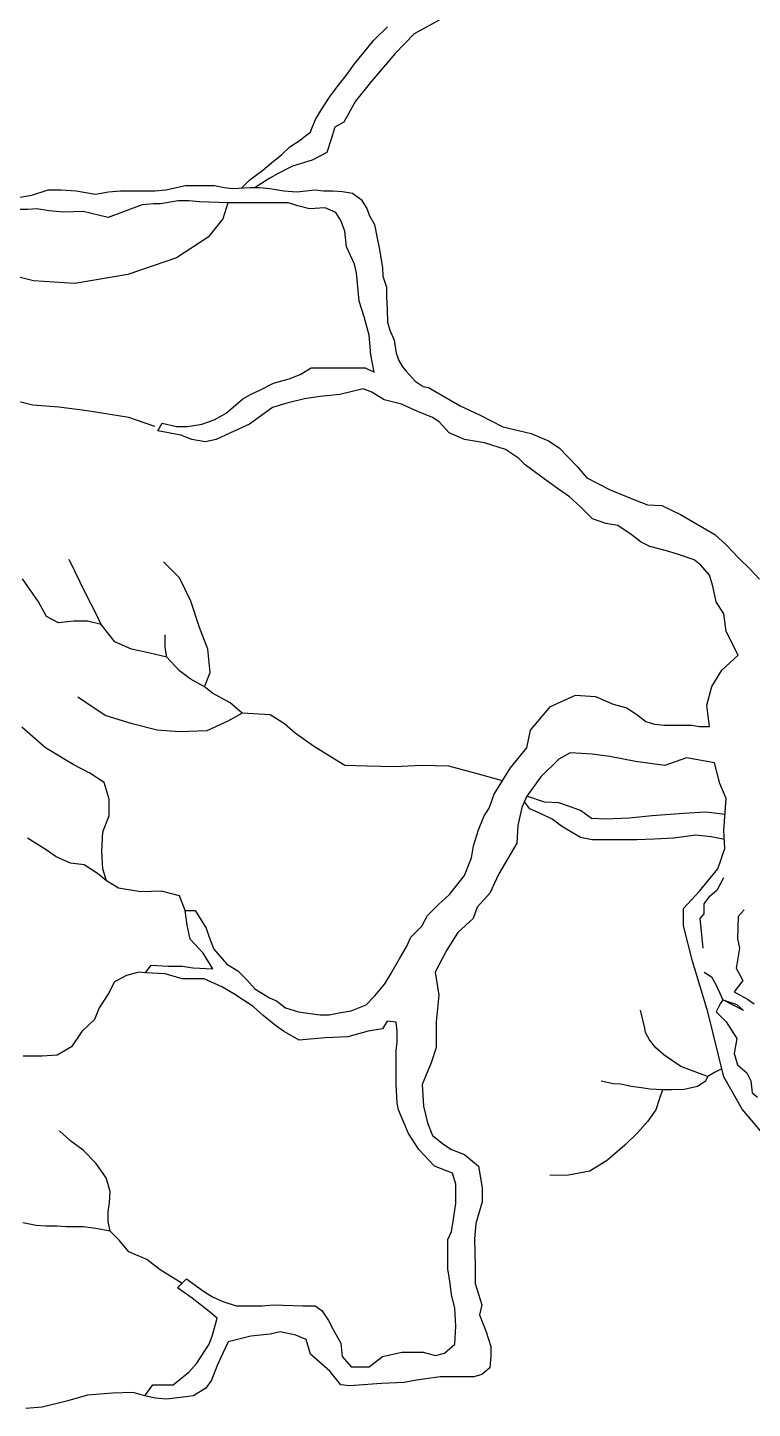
# Model space of a CAD drawing. Header units: millimetres. Extents: x -8050 to 7892, y -21 to 20150.
# Drawn here: x -5398 to -3380, y 4805 to 8652 of the extents above; entities that cross this region are included whole.
import ezdxf

# ---------------------------------------------------------------- set-up
doc = ezdxf.new("R2010")
doc.units = ezdxf.units.MM
doc.layers.add('ceco.net 158', color=7, linetype='Continuous')

msp = doc.modelspace()

# ---------------------------------------------------------------- linework, layer by layer
at = {"layer": 'ceco.net 158'}
for p, q in [((-4251.8, 8672.8), (-4321.8, 8633.9)), ((-4461.9, 8582.7), (-4434.4, 8617)), ((-4434.4, 8617), (-4396, 8654.1)), ((-4321.8, 8633.9), (-4374.7, 8579.4)), ((-4488, 8551.2), (-4461.9, 8582.7)), ((-4374.7, 8579.4), (-4440, 8503.2)), ((-4511.3, 8518.2), (-4488, 8551.2)), ((-4533.3, 8490.8), (-4511.3, 8518.2)), ((-4440, 8503.2), (-4485.1, 8447.2)), ((-4558, 8457.8), (-4533.3, 8490.8)), ((-4579.9, 8423.5), (-4558, 8457.8)), ((-4485.1, 8447.2), (-4517.8, 8388.1)), ((-4607.4, 8368.6), (-4596.4, 8396.1)), ((-4596.4, 8396.1), (-4579.9, 8423.5)), ((-4517.8, 8388.1), (-4542.9, 8374.1)), ((-4639, 8338.4), (-4623.9, 8350.8)), ((-4623.9, 8350.8), (-4610.1, 8360.4)), ((-4610.1, 8360.4), (-4607.4, 8368.6)), ((-4542.9, 8374.1), (-4552.5, 8341.2)), ((-4691.1, 8297.3), (-4667.8, 8319.2)), ((-4667.8, 8319.2), (-4639, 8338.4)), ((-4552.5, 8341.2), (-4564.8, 8304.1)), ((-4743.3, 8254.7), (-4713.1, 8279.4)), ((-4713.1, 8279.4), (-4691.1, 8297.3)), ((-4606, 8282.2), (-4660.9, 8265.7)), ((-4564.8, 8304.1), (-4606, 8282.2)), ((-4779, 8227.3), (-4743.3, 8254.7)), ((-4724.1, 8232.7), (-4764.7, 8206.1)), ((-4700.7, 8245.1), (-4724.1, 8232.7)), ((-4660.9, 8265.7), (-4700.7, 8245.1)), ((-5386.5, 8185), (-5341.3, 8200.1)), ((-5341.3, 8200.1), (-5305.2, 8200.1)), ((-5305.2, 8200.1), (-5263, 8197.1)), ((-5263, 8197.1), (-5208.8, 8188)), ((-5208.8, 8188), (-5172.7, 8194.1)), ((-5172.7, 8194.1), (-5139.6, 8197.1)), ((-5139.6, 8197.1), (-5103.4, 8197.1)), ((-5103.4, 8197.1), (-5043.2, 8197.1)), ((-5043.2, 8197.1), (-5013.1, 8200.1)), ((-5013.1, 8200.1), (-4958.9, 8212.1)), ((-4958.9, 8212.1), (-4922.8, 8212.1)), ((-4922.8, 8212.1), (-4877.6, 8212.1)), ((-4877.6, 8212.1), (-4850.5, 8206.1)), ((-4850.5, 8206.1), (-4826.4, 8203.1)), ((-4826.4, 8203.1), (-4778.3, 8206.1)), ((-4802.3, 8204.6), (-4779, 8227.3)), ((-4778.3, 8206.1), (-4751.2, 8206.1)), ((-4751.2, 8206.1), (-4724.1, 8203.1)), ((-4724.1, 8203.1), (-4684.9, 8197.1)), ((-4684.9, 8197.1), (-4648.8, 8194.1)), ((-4648.8, 8194.1), (-4598.4, 8199.4)), ((-4598.4, 8199.4), (-4574.7, 8196.5)), ((-4574.7, 8196.5), (-4548.1, 8196.5)), ((-4548.1, 8196.5), (-4521.4, 8195)), ((-4521.4, 8195), (-4493.3, 8190.5)), ((-5419.6, 8179), (-5386.5, 8185)), ((-5079.3, 8157.9), (-5174.2, 8122.7)), ((-5046.7, 8160.6), (-5079.3, 8157.9)), ((-5027.7, 8160.6), (-5046.7, 8160.6)), ((-4978.9, 8168.8), (-5027.7, 8160.6)), ((-4949.1, 8168.8), (-4978.9, 8168.8)), ((-4919.3, 8166.1), (-4949.1, 8168.8)), ((-4840.6, 8163.3), (-4919.3, 8166.1)), ((-4840.6, 8163.3), (-4854.4, 8118.5)), ((-4800, 8163.3), (-4840.6, 8163.3)), ((-4745.7, 8163.3), (-4800, 8163.3)), ((-4699.6, 8163.3), (-4745.7, 8163.3)), ((-4672.5, 8163.3), (-4699.6, 8163.3)), ((-4645.4, 8155.2), (-4672.5, 8163.3)), ((-4612.8, 8147.1), (-4645.4, 8155.2)), ((-4493.3, 8190.5), (-4469.6, 8172.8)), ((-4469.6, 8172.8), (-4453.3, 8147.6)), ((-5397.7, 8145.3), (-5424.6, 8145.3)), ((-5372.3, 8146.8), (-5397.7, 8145.3)), ((-5337.9, 8140.8), (-5372.3, 8146.8)), ((-5297.5, 8137.8), (-5337.9, 8140.8)), ((-5243.6, 8139.3), (-5297.5, 8137.8)), ((-5174.2, 8122.7), (-5243.6, 8139.3)), ((-4854.4, 8118.5), (-4895.8, 8067.9)), ((-4569.5, 8149.8), (-4612.8, 8147.1)), ((-4539.6, 8136.2), (-4569.5, 8149.8)), ((-4526.1, 8114.5), (-4539.6, 8136.2)), ((-4453.3, 8147.6), (-4445.9, 8126.9)), ((-4445.9, 8126.9), (-4432.6, 8103.2)), ((-4515.2, 8084.7), (-4526.1, 8114.5)), ((-4509.8, 8041.3), (-4515.2, 8084.7)), ((-4432.6, 8103.2), (-4425.2, 8064.7)), ((-4895.8, 8067.9), (-4983.3, 8010.3)), ((-4488.1, 7992.5), (-4509.8, 8041.3)), ((-4425.2, 8064.7), (-4419.3, 8038.1)), ((-4983.3, 8010.3), (-5119.1, 7964.3)), ((-4419.3, 8038.1), (-4410.4, 7983.3)), ((-5119.1, 7964.3), (-5266.4, 7939)), ((-4482.7, 7968.1), (-4488.1, 7992.5)), ((-4477.3, 7919.3), (-4482.7, 7968.1)), ((-4410.4, 7983.3), (-4408.9, 7959.6)), ((-5381.4, 7945.9), (-5443.6, 7962)), ((-5266.4, 7939), (-5381.4, 7945.9)), ((-4408.9, 7959.6), (-4398.6, 7928.6)), ((-4398.6, 7928.6), (-4398.6, 7901.9)), ((-4474.5, 7889.5), (-4477.3, 7919.3)), ((-4461, 7846.1), (-4474.5, 7889.5)), ((-4398.6, 7901.9), (-4397.1, 7866.4)), ((-4397.1, 7866.4), (-4395.6, 7830.9)), ((-4447.4, 7794.6), (-4461, 7846.1)), ((-4395.6, 7830.9), (-4389.7, 7808.7)), ((-4389.7, 7808.7), (-4377.8, 7780.5)), ((-4442, 7740.4), (-4447.4, 7794.6)), ((-4377.8, 7780.5), (-4371.9, 7745)), ((-4433.4, 7691.4), (-4442, 7740.4)), ((-4371.9, 7745), (-4364.5, 7724.3)), ((-4639.3, 7685.3), (-4608.6, 7703.7)), ((-4608.6, 7703.7), (-4571.7, 7703.7)), ((-4571.7, 7703.7), (-4544, 7703.7)), ((-4544, 7703.7), (-4510.2, 7703.7)), ((-4510.2, 7703.7), (-4488.7, 7703.7)), ((-4488.7, 7703.7), (-4458, 7703.7)), ((-4458, 7703.7), (-4433.4, 7691.4)), ((-4364.5, 7724.3), (-4354.1, 7706.5)), ((-4354.1, 7706.5), (-4343.8, 7694.7)), ((-4343.8, 7694.7), (-4318.6, 7666.6)), ((-4749.9, 7642.3), (-4713.1, 7660.7)), ((-4713.1, 7660.7), (-4670, 7673)), ((-4670, 7673), (-4639.3, 7685.3)), ((-4318.6, 7666.6), (-4296.4, 7651.8)), ((-5384.1, 7600), (-5451.1, 7616.2)), ((-4845.2, 7577.8), (-4799.1, 7617.7)), ((-4799.1, 7617.7), (-4777.6, 7630)), ((-4777.6, 7630), (-4749.9, 7642.3)), ((-4627, 7617.7), (-4676.2, 7605.4)), ((-4584, 7623.8), (-4627, 7617.7)), ((-4528.7, 7630), (-4584, 7623.8)), ((-4464.1, 7645.4), (-4528.7, 7630)), ((-4439.5, 7636.1), (-4464.1, 7645.4)), ((-4405.7, 7614.6), (-4439.5, 7636.1)), ((-4296.4, 7651.8), (-4281.6, 7648.8)), ((-4281.6, 7648.8), (-4194.1, 7598.3)), ((-5311.7, 7594.5), (-5384.1, 7600)), ((-5232.1, 7583.7), (-5311.7, 7594.5)), ((-5116.2, 7565.6), (-5232.1, 7583.7)), ((-4879, 7559.3), (-4845.2, 7577.8)), ((-4845.2, 7577.8), (-4845.2, 7577.8)), ((-4716.1, 7593.1), (-4780.7, 7547)), ((-4676.2, 7605.4), (-4716.1, 7593.1)), ((-4356.6, 7602.3), (-4405.7, 7614.6)), ((-4316.6, 7583.9), (-4356.6, 7602.3)), ((-4270.5, 7565.5), (-4316.6, 7583.9)), ((-4194.1, 7598.3), (-4139.8, 7573.2)), ((-5043.8, 7540.2), (-5116.2, 7565.6)), ((-5035.8, 7528.6), (-5023.5, 7550.1)), ((-5023.5, 7550.1), (-4983.5, 7540.9)), ((-4983.5, 7540.9), (-4952.8, 7540.9)), ((-4952.8, 7540.9), (-4912.8, 7547)), ((-4912.8, 7547), (-4879, 7559.3)), ((-4780.7, 7547), (-4832.9, 7522.4)), ((-4252.1, 7553.2), (-4270.5, 7565.5)), ((-4224.4, 7522.4), (-4252.1, 7553.2)), ((-4139.8, 7573.2), (-4075, 7539.8)), ((-4075, 7539.8), (-3995.6, 7521)), ((-4971.2, 7516.3), (-5035.8, 7528.6)), ((-4940.5, 7504), (-4971.2, 7516.3)), ((-4903.6, 7497.9), (-4940.5, 7504)), ((-4872.9, 7504), (-4903.6, 7497.9)), ((-4832.9, 7522.4), (-4872.9, 7504)), ((-4181.4, 7504), (-4224.4, 7522.4)), ((-4126.1, 7494.8), (-4181.4, 7504)), ((-3995.6, 7521), (-3947.5, 7500.1)), ((-4067.7, 7476.4), (-4126.1, 7494.8)), ((-4030.8, 7451.8), (-4067.7, 7476.4)), ((-3947.5, 7500.1), (-3918.3, 7481.3)), ((-3918.3, 7481.3), (-3868.1, 7429.1)), ((-4012.3, 7433.3), (-4030.8, 7451.8)), ((-3966.2, 7399.5), (-4012.3, 7433.3)), ((-3868.1, 7429.1), (-3840.9, 7397.7)), ((-3920.1, 7365.7), (-3966.2, 7399.5)), ((-3840.9, 7397.7), (-3776.2, 7364.3)), ((-3889.4, 7344.2), (-3920.1, 7365.7)), ((-3776.2, 7364.3), (-3730.2, 7345.5)), ((-3858.7, 7316.6), (-3889.4, 7344.2)), ((-3824.9, 7282.8), (-3858.7, 7316.6)), ((-3730.2, 7345.5), (-3705.1, 7335)), ((-3705.1, 7335), (-3671.7, 7322.5)), ((-3671.7, 7322.5), (-3632, 7320.4)), ((-3632, 7320.4), (-3606.9, 7307.9)), ((-3788, 7270.5), (-3824.9, 7282.8)), ((-3754.2, 7264.3), (-3788, 7270.5)), ((-3606.9, 7307.9), (-3579.7, 7295.4)), ((-3579.7, 7295.4), (-3484.2, 7239.6)), ((-3717.3, 7239.8), (-3754.2, 7264.3)), ((-3689.6, 7218.3), (-3717.3, 7239.8)), ((-3484.2, 7239.6), (-3453.1, 7210.6)), ((-3665.1, 7206), (-3689.6, 7218.3)), ((-3619, 7193.7), (-3665.1, 7206)), ((-3588.2, 7184.5), (-3619, 7193.7)), ((-3453.1, 7210.6), (-3418, 7173.4)), ((-5236, 7074.1), (-5282.9, 7170)), ((-4974.9, 7118.7), (-5019.6, 7163.3)), ((-3542.1, 7169.1), (-3588.2, 7184.5)), ((-3523.7, 7153.7), (-3542.1, 7169.1)), ((-3418, 7173.4), (-3386.9, 7144.4)), ((-5367.7, 7051.7), (-5412.4, 7116.5)), ((-4943.7, 7054), (-4974.9, 7118.7)), ((-3499.1, 7126.1), (-3523.7, 7153.7)), ((-3489.9, 7095.3), (-3499.1, 7126.1)), ((-3386.9, 7144.4), (-3360.1, 7115.5)), ((-3480.7, 7052.3), (-3489.9, 7095.3)), ((-5345.4, 7011.6), (-5367.7, 7051.7)), ((-5207, 7018.3), (-5236, 7074.1)), ((-4919.1, 6980.3), (-4943.7, 7054)), ((-3459.1, 7018.5), (-3480.7, 7052.3)), ((-5311.9, 6993.7), (-5345.4, 7011.6)), ((-5193.6, 6989.3), (-5207, 7018.3)), ((-3453, 6969.4), (-3459.1, 7018.5)), ((-5269.5, 6998.2), (-5311.9, 6993.7)), ((-5231.6, 6998.2), (-5269.5, 6998.2)), ((-5193.6, 6989.3), (-5231.6, 6998.2)), ((-5155.7, 6940.2), (-5193.6, 6989.3)), ((-4896.8, 6920.1), (-4919.1, 6980.3)), ((-3419.3, 6903), (-3453, 6969.4)), ((-5108.8, 6920.1), (-5155.7, 6940.2)), ((-5015.1, 6924.6), (-5015.1, 6960.3)), ((-5010.6, 6897.8), (-5015.1, 6924.6)), ((-5057.5, 6908.9), (-5108.8, 6920.1)), ((-5010.6, 6897.8), (-5057.5, 6908.9)), ((-4974.9, 6859.8), (-5010.6, 6897.8)), ((-4890.1, 6855.4), (-4896.8, 6920.1)), ((-3464.6, 6861.2), (-3419.3, 6903)), ((-4945.9, 6837.5), (-4974.9, 6859.8)), ((-4905.7, 6815.2), (-4890.1, 6855.4)), ((-3492.5, 6815.9), (-3464.6, 6861.2)), ((-4905.7, 6815.2), (-4945.9, 6837.5)), ((-4883.4, 6797.4), (-4905.7, 6815.2)), ((-3506.4, 6763.7), (-3492.5, 6815.9)), ((-5182.5, 6734.9), (-5258.4, 6786.2)), ((-4834.3, 6770.6), (-4883.4, 6797.4)), ((-4800.8, 6741.6), (-4834.3, 6770.6)), ((-3941.8, 6760.2), (-3872.1, 6791.6)), ((-3872.1, 6791.6), (-3816.4, 6788.1)), ((-3816.4, 6788.1), (-3767.6, 6767.2)), ((-5106.6, 6712.6), (-5182.5, 6734.9)), ((-4800.8, 6741.6), (-4841, 6719.3)), ((-4722.7, 6737.1), (-4800.8, 6741.6)), ((-4682.5, 6712.6), (-4722.7, 6737.1)), ((-3997.5, 6694.1), (-3941.8, 6760.2)), ((-3767.6, 6767.2), (-3729.3, 6756.7)), ((-3729.3, 6756.7), (-3698, 6735.8)), ((-3698, 6735.8), (-3677.1, 6718.4)), ((-3499.4, 6704.5), (-3506.4, 6763.7)), ((-5348.3, 6645.7), (-5414.5, 6703.2)), ((-5037.4, 6694.7), (-5106.6, 6712.6)), ((-4974.9, 6690.3), (-5037.4, 6694.7)), ((-4841, 6719.3), (-4899, 6692.5)), ((-4653.5, 6685.8), (-4682.5, 6712.6)), ((-4007.9, 6645.3), (-3997.5, 6694.1)), ((-3677.1, 6718.4), (-3652.7, 6711.5)), ((-3652.7, 6711.5), (-3624.8, 6708)), ((-3624.8, 6708), (-3593.5, 6708)), ((-3593.5, 6708), (-3548.2, 6708)), ((-3548.2, 6708), (-3527.3, 6704.5)), ((-3527.3, 6704.5), (-3499.4, 6704.5)), ((-4899, 6692.5), (-4974.9, 6690.3)), ((-4602.2, 6650.1), (-4653.5, 6685.8)), ((-5270.9, 6599.3), (-5348.3, 6645.7)), ((-4555.3, 6621.1), (-4602.2, 6650.1)), ((-4515.1, 6596.5), (-4555.3, 6621.1)), ((-4053.2, 6589.6), (-4007.9, 6645.3)), ((-3886.9, 6631.6), (-3918.9, 6613.9)), ((-3826.5, 6628.1), (-3886.9, 6631.6)), ((-3776.7, 6621), (-3826.5, 6628.1)), ((-3705.6, 6606.8), (-3776.7, 6621)), ((-3563.4, 6617.4), (-3623.8, 6596.1)), ((-3485.2, 6603.2), (-3563.4, 6617.4)), ((-5224.6, 6575), (-5270.9, 6599.3)), ((-4452.6, 6594.3), (-4515.1, 6596.5)), ((-4376.8, 6592.1), (-4452.6, 6594.3)), ((-4300.9, 6596.5), (-4376.8, 6592.1)), ((-4225, 6594.3), (-4300.9, 6596.5)), ((-4149.1, 6574.2), (-4225, 6594.3)), ((-4098.7, 6516.2), (-4053.2, 6589.6)), ((-3918.9, 6613.9), (-3968.7, 6564.1)), ((-3623.8, 6596.1), (-3705.6, 6606.8)), ((-3470.9, 6546.3), (-3485.2, 6603.2)), ((-5184.8, 6548.5), (-5224.6, 6575)), ((-5171.5, 6502.2), (-5184.8, 6548.5)), ((-4076, 6552.9), (-4149.1, 6574.2)), ((-3968.7, 6564.1), (-4007.8, 6510.8)), ((-3453.2, 6503.7), (-3470.9, 6546.3)), ((-5171.5, 6455.8), (-5171.5, 6502.2)), ((-4112.6, 6477.5), (-4098.7, 6516.2)), ((-4007.8, 6510.8), (-4022, 6478.8)), ((-3958.5, 6493.8), (-4007.8, 6510.8)), ((-3459, 6415.3), (-3453.2, 6503.7)), ((-4126.4, 6455.4), (-4112.6, 6477.5)), ((-4022, 6478.8), (-4032.7, 6429)), ((-3999.5, 6475.8), (-4014.9, 6494.8)), ((-3968.4, 6461.1), (-3999.5, 6475.8)), ((-3919.2, 6492.2), (-3958.5, 6493.8)), ((-3894.7, 6484), (-3919.2, 6492.2)), ((-3858.6, 6470.9), (-3894.7, 6484)), ((-3827.5, 6448), (-3858.6, 6470.9)), ((-3572.1, 6462.7), (-3658.9, 6456.2)), ((-3509.8, 6466), (-3572.1, 6462.7)), ((-3456.1, 6459.5), (-3509.8, 6466)), ((-5189.2, 6411.6), (-5171.5, 6455.8)), ((-4143, 6416.6), (-4126.4, 6455.4)), ((-4032.7, 6429), (-4036.2, 6379.3)), ((-3937.3, 6446.4), (-3968.4, 6461.1)), ((-3911.1, 6426.7), (-3937.3, 6446.4)), ((-3883.2, 6410.4), (-3911.1, 6426.7)), ((-3788.2, 6446.4), (-3827.5, 6448)), ((-3722.7, 6449.6), (-3788.2, 6446.4)), ((-3658.9, 6456.2), (-3722.7, 6449.6)), ((-5346.5, 6360.9), (-5398.7, 6393.9)), ((-5191.4, 6356.4), (-5189.2, 6411.6)), ((-4156.9, 6372.3), (-4143, 6416.6)), ((-3858.6, 6395.6), (-3883.2, 6410.4)), ((-3825.9, 6389.1), (-3858.6, 6395.6)), ((-3789.9, 6389.1), (-3825.9, 6389.1)), ((-3747.3, 6389.1), (-3789.9, 6389.1)), ((-3701.4, 6389.1), (-3747.3, 6389.1)), ((-3652.3, 6390.7), (-3701.4, 6389.1)), ((-3599.9, 6394), (-3652.3, 6390.7)), ((-3537.7, 6402.2), (-3599.9, 6394)), ((-3495.1, 6397.3), (-3537.7, 6402.2)), ((-3457.6, 6389.9), (-3495.1, 6397.3)), ((-3456.2, 6364.4), (-3459, 6415.3)), ((-5318.7, 6341.8), (-5346.5, 6360.9)), ((-5189.2, 6307.8), (-5191.4, 6356.4)), ((-4162.4, 6339.1), (-4156.9, 6372.3)), ((-4036.2, 6379.3), (-4086, 6294)), ((-3476, 6307.9), (-3456.2, 6364.4)), ((-5278.8, 6324.4), (-5318.7, 6341.8)), ((-5240.5, 6319.2), (-5278.8, 6324.4)), ((-5204, 6294.9), (-5240.5, 6319.2)), ((-4181.8, 6289.3), (-4162.4, 6339.1)), ((-5178.2, 6274.7), (-5204, 6294.9)), ((-5178.2, 6274.7), (-5189.2, 6307.8)), ((-5145, 6254.8), (-5178.2, 6274.7)), ((-4223.3, 6236.7), (-4181.8, 6289.3)), ((-4086, 6294), (-4110.9, 6240.6)), ((-3526.8, 6245.8), (-3476, 6307.9)), ((-3460.2, 6282.9), (-3478.7, 6247.8)), ((-5083.2, 6243.7), (-5145, 6254.8)), ((-5025.7, 6246), (-5083.2, 6243.7)), ((-4974.9, 6232.7), (-5025.7, 6246)), ((-4959.6, 6192.5), (-4974.9, 6232.7)), ((-4253.7, 6209.1), (-4223.3, 6236.7)), ((-4110.9, 6240.6), (-4146.4, 6201.6)), ((-3572.1, 6197.8), (-3526.8, 6245.8)), ((-3478.7, 6247.8), (-3500.9, 6229.3)), ((-4284.2, 6178.6), (-4253.7, 6209.1)), ((-4146.4, 6201.6), (-4157.1, 6169.6)), ((-3572.1, 6149.8), (-3572.1, 6197.8)), ((-3500.9, 6229.3), (-3515.6, 6210.9)), ((-3515.6, 6210.9), (-3515.6, 6183.2)), ((-3403, 6194.3), (-3419.6, 6175.8)), ((-4954, 6151), (-4959.6, 6192.5)), ((-4959.6, 6192.5), (-4931.9, 6192.5)), ((-4931.9, 6192.5), (-4901.4, 6142.6)), ((-4300.8, 6148.2), (-4284.2, 6178.6)), ((-4157.1, 6169.6), (-4199.8, 6130.5)), ((-3515.6, 6183.2), (-3526.7, 6170.3)), ((-3526.7, 6170.3), (-3523, 6133.3)), ((-3419.6, 6175.8), (-3421.5, 6113)), ((-4945.7, 6112.2), (-4954, 6151)), ((-4901.4, 6142.6), (-4893.1, 6117.7)), ((-4893.1, 6117.7), (-4879.3, 6084.5)), ((-4342.3, 6092.8), (-4331.2, 6117.7)), ((-4331.2, 6117.7), (-4300.8, 6148.2)), ((-4199.8, 6130.5), (-4231.7, 6080.7)), ((-3546.6, 6050.9), (-3572.1, 6149.8)), ((-3523, 6133.3), (-3517.5, 6087.2)), ((-4909.7, 6073.5), (-4945.7, 6112.2)), ((-4879.3, 6084.5), (-4843.3, 6043)), ((-4361.7, 6059.6), (-4342.3, 6092.8)), ((-4231.7, 6080.7), (-4263.7, 6020.3)), ((-3415.9, 6087.2), (-3425.2, 6031.8)), ((-3421.5, 6113), (-3415.9, 6087.2)), ((-5070.3, 6018.1), (-5053.7, 6040.3)), ((-5053.7, 6040.3), (-5006.6, 6037.5)), ((-4882.1, 6029.2), (-4909.7, 6073.5)), ((-4843.3, 6043), (-4812.9, 6023.7)), ((-4386.6, 6015.4), (-4361.7, 6059.6)), ((-3504.2, 5909.7), (-3546.6, 6050.9)), ((-5122.7, 6011.4), (-5156.4, 5993)), ((-5088.9, 6020.6), (-5122.7, 6011.4)), ((-5070.3, 6018.1), (-5088.9, 6020.6)), ((-5014.9, 6015.4), (-5070.3, 6018.1)), ((-4967.9, 6001.5), (-5014.9, 6015.4)), ((-5006.6, 6037.5), (-4967.9, 6037.5)), ((-4967.9, 6037.5), (-4937.4, 6032)), ((-4907, 6001.5), (-4967.9, 6001.5)), ((-4937.4, 6032), (-4882.1, 6029.2)), ((-4857.2, 5979.4), (-4907, 6001.5)), ((-4812.9, 6023.7), (-4788, 5998.7)), ((-4403.2, 5987.7), (-4386.6, 6015.4)), ((-4263.7, 6020.3), (-4253.1, 5956.3)), ((-3513.8, 6020.7), (-3493.5, 6007.8)), ((-3493.5, 6007.8), (-3480.6, 5983.8)), ((-3425.2, 6031.8), (-3406.7, 5996.7)), ((-5156.4, 5993), (-5173.3, 5960.8)), ((-4823.9, 5960), (-4857.2, 5979.4)), ((-4788, 5998.7), (-4765.8, 5973.8)), ((-4765.8, 5973.8), (-4724.3, 5948.9)), ((-4430.9, 5954.5), (-4403.2, 5987.7)), ((-3480.6, 5983.8), (-3462.1, 5943.1)), ((-3406.7, 5996.7), (-3430.7, 5965.3)), ((-3430.7, 5965.3), (-3393.8, 5945)), ((-5173.3, 5960.8), (-5199.3, 5921)), ((-4770.3, 5924.9), (-4823.9, 5960)), ((-4742, 5899.8), (-4770.3, 5924.9)), ((-4724.3, 5948.9), (-4704.9, 5940.6)), ((-4704.9, 5940.6), (-4680, 5921.3)), ((-4497.3, 5913), (-4455.8, 5929.6)), ((-4455.8, 5929.6), (-4430.9, 5954.5)), ((-4253.1, 5956.3), (-4260.2, 5881.7)), ((-3469.5, 5932.1), (-3480.6, 5909.9)), ((-3462.1, 5943.1), (-3469.5, 5932.1)), ((-3404.8, 5913.6), (-3462.1, 5943.1)), ((-3462.1, 5943.1), (-3423.3, 5930.2)), ((-3423.3, 5930.2), (-3404.8, 5913.6)), ((-3393.8, 5945), (-3375.3, 5932.1)), ((-5211.6, 5888.8), (-5246.9, 5855.1)), ((-5199.3, 5921), (-5211.6, 5888.8)), ((-4707.5, 5871.6), (-4742, 5899.8)), ((-4680, 5921.3), (-4644, 5910.2)), ((-4644, 5910.2), (-4605.3, 5904.7)), ((-4605.3, 5904.7), (-4583.1, 5901.9)), ((-4583.1, 5901.9), (-4558.2, 5901.9)), ((-4558.2, 5901.9), (-4530.5, 5907.4)), ((-4530.5, 5907.4), (-4497.3, 5913)), ((-3679, 5864.1), (-3691.1, 5914.3)), ((-3459, 5728.9), (-3504.2, 5909.7)), ((-3480.6, 5909.9), (-3452.9, 5882.2)), ((-5246.9, 5855.1), (-5276, 5812.2)), ((-4685.6, 5855.9), (-4707.5, 5871.6)), ((-4641.6, 5830.8), (-4685.6, 5855.9)), ((-4450.3, 5855.9), (-4506.7, 5840.2)), ((-4409.5, 5862.2), (-4450.3, 5855.9)), ((-4397, 5884.1), (-4409.5, 5862.2)), ((-4371.9, 5881), (-4397, 5884.1)), ((-4368.7, 5855.9), (-4371.9, 5881)), ((-4368.7, 5824.6), (-4368.7, 5855.9)), ((-4260.2, 5881.7), (-4260.2, 5839)), ((-3678, 5852), (-3679, 5864.1)), ((-3666.9, 5831.5), (-3678, 5852)), ((-3452.9, 5882.2), (-3423.3, 5836)), ((-5276, 5812.2), (-5315.9, 5789.2)), ((-4569.5, 5837.1), (-4641.6, 5830.8)), ((-4641.6, 5830.8), (-4641.6, 5830.8)), ((-4506.7, 5840.2), (-4569.5, 5837.1)), ((-4371.9, 5802.6), (-4368.7, 5824.6)), ((-4260.2, 5810.6), (-4274.4, 5767.9)), ((-4260.2, 5839), (-4260.2, 5810.6)), ((-3649.2, 5809.1), (-3666.9, 5831.5)), ((-3626.8, 5790.5), (-3649.2, 5809.1)), ((-3423.3, 5836), (-3430.7, 5793.6)), ((-3423.3, 5836), (-3423.3, 5836)), ((-5357.3, 5786.1), (-5410.9, 5786.1)), ((-5315.9, 5789.2), (-5357.3, 5786.1)), ((-4371.9, 5780.6), (-4371.9, 5802.6)), ((-4371.9, 5733.6), (-4371.9, 5780.6)), ((-3602.6, 5773.7), (-3626.8, 5790.5)), ((-3579.3, 5757.9), (-3602.6, 5773.7)), ((-3430.7, 5793.6), (-3421.5, 5762.2)), ((-4371.9, 5708.5), (-4371.9, 5733.6)), ((-4274.4, 5767.9), (-4299.3, 5707.5)), ((-3527.1, 5738.3), (-3579.3, 5757.9)), ((-3503.9, 5730), (-3527.1, 5738.3)), ((-3485.2, 5741.1), (-3503.9, 5730)), ((-3464.7, 5751.3), (-3485.2, 5741.1)), ((-3421.5, 5762.2), (-3395.6, 5740)), ((-3395.6, 5740), (-3384.5, 5717.9)), ((-4368.7, 5655.2), (-4371.9, 5708.5)), ((-4299.3, 5707.5), (-4299.3, 5707.5)), ((-4299.3, 5707.5), (-4295.7, 5647.1)), ((-3766.5, 5709.5), (-3801, 5716.9)), ((-3746, 5708.5), (-3766.5, 5709.5)), ((-3717.2, 5702), (-3746, 5708.5)), ((-3688.3, 5698.3), (-3717.2, 5702)), ((-3665.9, 5694.6), (-3688.3, 5698.3)), ((-3630.5, 5692.7), (-3665.9, 5694.6)), ((-3570, 5693.6), (-3605.4, 5692.7)), ((-3532.7, 5702), (-3570, 5693.6)), ((-3511.3, 5716), (-3532.7, 5702)), ((-3503.9, 5730), (-3511.3, 5716)), ((-3408.2, 5638.5), (-3459, 5728.9)), ((-3384.5, 5717.9), (-3380.8, 5684.6)), ((-4365.6, 5636.4), (-4368.7, 5655.2)), ((-3638.6, 5668.3), (-3649, 5637)), ((-3630.5, 5692.7), (-3638.6, 5668.3)), ((-3605.4, 5692.7), (-3630.5, 5692.7)), ((-3380.8, 5684.6), (-3366, 5671.7)), ((-4353, 5608.2), (-4365.6, 5636.4)), ((-4295.7, 5647.1), (-4285.1, 5600.9)), ((-3649, 5637), (-3671.4, 5605.7)), ((-3346, 5565.1), (-3408.2, 5638.5)), ((-5278.2, 5549.7), (-5309.1, 5578.7)), ((-4337.3, 5570.5), (-4353, 5608.2)), ((-4285.1, 5600.9), (-4270.9, 5565.3)), ((-3671.4, 5605.7), (-3699.7, 5572.9)), ((-5243.5, 5524.7), (-5278.2, 5549.7)), ((-4309.1, 5526.6), (-4337.3, 5570.5)), ((-4270.9, 5565.3), (-4238.9, 5540.4)), ((-4238.9, 5540.4), (-4217.5, 5526.2)), ((-3699.7, 5572.9), (-3735.4, 5538.6)), ((-5208.7, 5488), (-5243.5, 5524.7)), ((-4265.2, 5479.6), (-4309.1, 5526.6)), ((-4217.5, 5526.2), (-4182, 5512)), ((-4182, 5512), (-4182, 5512)), ((-4182, 5512), (-4142.9, 5480)), ((-3735.4, 5538.6), (-3783.1, 5496.9)), ((-5179.8, 5447.5), (-5208.7, 5488)), ((-4215, 5460.7), (-4265.2, 5479.6)), ((-4142.9, 5480), (-4132.2, 5419.6)), ((-3832.3, 5465.6), (-3891.9, 5455.2)), ((-3783.1, 5496.9), (-3832.3, 5465.6)), ((-5168.2, 5408.9), (-5179.8, 5447.5)), ((-4205.6, 5429.4), (-4215, 5460.7)), ((-4205.6, 5376.1), (-4205.6, 5429.4)), ((-3891.9, 5455.2), (-3944, 5453.7)), ((-5170.2, 5378.1), (-5168.2, 5408.9)), ((-4132.2, 5419.6), (-4132.2, 5380.5)), ((-5174, 5353), (-5170.2, 5378.1)), ((-5174, 5326), (-5174, 5353)), ((-4211.9, 5332.2), (-4205.6, 5376.1)), ((-4205.6, 5376.1), (-4205.6, 5376.1)), ((-4132.2, 5380.5), (-4150, 5320.1)), ((-5374.7, 5314.4), (-5411.3, 5322.1)), ((-5347.7, 5312.5), (-5374.7, 5314.4)), ((-5316.8, 5312.5), (-5347.7, 5312.5)), ((-5289.8, 5310.5), (-5316.8, 5312.5)), ((-5243.5, 5310.5), (-5289.8, 5310.5)), ((-5208.7, 5306.7), (-5243.5, 5310.5)), ((-5168.2, 5299), (-5174, 5326)), ((-4218.1, 5297.7), (-4211.9, 5332.2)), ((-4211.9, 5332.2), (-4211.9, 5332.2)), ((-4150, 5320.1), (-4153.5, 5277.4)), ((-5168.2, 5299), (-5208.7, 5306.7)), ((-5143.1, 5273.9), (-5168.2, 5299)), ((-5116.1, 5241.1), (-5143.1, 5273.9)), ((-4227.6, 5275.7), (-4218.1, 5297.7)), ((-4227.6, 5241.2), (-4227.6, 5275.7)), ((-4153.5, 5277.4), (-4152.3, 5200.4)), ((-5066, 5219.9), (-5116.1, 5241.1)), ((-4227.6, 5194.2), (-4227.6, 5241.2)), ((-5029.3, 5190.9), (-5066, 5219.9)), ((-4221.3, 5153.4), (-4227.6, 5194.2)), ((-4152.3, 5200.4), (-4152.3, 5153.4)), ((-4967.9, 5153.4), (-5029.3, 5190.9)), ((-4980.4, 5140.8), (-4955.3, 5165.9)), ((-4955.3, 5165.9), (-4908.3, 5131.4)), ((-4939.7, 5112.6), (-4980.4, 5140.8)), ((-4908.3, 5131.4), (-4883.2, 5115.8)), ((-4218.1, 5122), (-4221.3, 5153.4)), ((-4208.7, 5084.4), (-4218.1, 5122)), ((-4152.3, 5153.4), (-4133.4, 5093.8)), ((-4892.6, 5075), (-4939.7, 5112.6)), ((-4883.2, 5115.8), (-4855, 5103.2)), ((-4855, 5103.2), (-4817.3, 5090.7)), ((-4817.3, 5090.7), (-4789.1, 5090.7)), ((-4789.1, 5090.7), (-4745.2, 5090.7)), ((-4745.2, 5090.7), (-4713.8, 5093.8)), ((-4713.8, 5093.8), (-4632.2, 5090.7)), ((-4632.2, 5090.7), (-4597.7, 5090.7)), ((-4597.7, 5090.7), (-4578.9, 5078.1)), ((-4578.9, 5078.1), (-4560.1, 5049.9)), ((-4205.6, 5034.2), (-4208.7, 5084.4)), ((-4133.4, 5093.8), (-4139.7, 5065.6)), ((-4870.6, 5056.2), (-4892.6, 5075)), ((-4892.6, 5075), (-4892.6, 5075)), ((-4883.2, 5009.1), (-4870.6, 5056.2)), ((-4560.1, 5049.9), (-4547.5, 5024.8)), ((-4139.7, 5065.6), (-4120.9, 5018.5)), ((-4892.6, 4984), (-4883.2, 5009.1)), ((-4776.5, 5006), (-4839.3, 4990.3)), ((-4723.2, 5012.3), (-4776.5, 5006)), ((-4695, 5018.5), (-4723.2, 5012.3)), ((-4651, 5009.1), (-4695, 5018.5)), ((-4622.8, 4996.6), (-4651, 5009.1)), ((-4547.5, 5024.8), (-4525.6, 4987.2)), ((-4208.7, 4984), (-4205.6, 5034.2)), ((-4120.9, 5018.5), (-4108.4, 4977.8)), ((-4927.1, 4930.7), (-4892.6, 4984)), ((-4839.3, 4990.3), (-4855, 4958.9)), ((-4610.3, 4955.8), (-4622.8, 4996.6)), ((-4525.6, 4987.2), (-4522.4, 4949.5)), ((-4409.5, 4949.5), (-4356.2, 4962.1)), ((-4356.2, 4962.1), (-4331.1, 4962.1)), ((-4331.1, 4962.1), (-4296.6, 4962.1)), ((-4296.6, 4962.1), (-4262.1, 4952.7)), ((-4237, 4958.9), (-4208.7, 4984)), ((-4208.7, 4984), (-4208.7, 4984)), ((-4108.4, 4977.8), (-4108.4, 4952.7)), ((-4949.1, 4905.6), (-4927.1, 4930.7)), ((-4870.6, 4924.4), (-4886.3, 4883.7)), ((-4855, 4958.9), (-4870.6, 4924.4)), ((-4556.9, 4908.8), (-4610.3, 4955.8)), ((-4522.4, 4949.5), (-4497.3, 4921.3)), ((-4447.1, 4921.3), (-4409.5, 4949.5)), ((-4262.1, 4952.7), (-4237, 4958.9)), ((-4108.4, 4952.7), (-4111.5, 4918.2)), ((-4993, 4871.1), (-4949.1, 4905.6)), ((-4525.6, 4871.1), (-4556.9, 4908.8)), ((-4497.3, 4921.3), (-4447.1, 4921.3)), ((-4249.5, 4893.1), (-4315.4, 4883.7)), ((-4218.1, 4893.1), (-4249.5, 4893.1)), ((-4155.4, 4893.1), (-4218.1, 4893.1)), ((-4133.4, 4899.4), (-4155.4, 4893.1)), ((-4111.5, 4918.2), (-4133.4, 4899.4)), ((-5160.5, 4847.6), (-5231.9, 4841.8)), ((-5104.6, 4849.5), (-5160.5, 4847.6)), ((-5071.4, 4839.8), (-5104.6, 4849.5)), ((-5071.4, 4839.8), (-5049.4, 4871.1)), ((-5049.4, 4871.1), (-5021.2, 4871.1)), ((-5021.2, 4871.1), (-4993, 4871.1)), ((-4993, 4871.1), (-4993, 4871.1)), ((-4902, 4861.7), (-4936.5, 4839.8)), ((-4886.3, 4883.7), (-4902, 4861.7)), ((-4902, 4861.7), (-4902, 4861.7)), ((-4500.5, 4868), (-4525.6, 4871.1)), ((-4525.6, 4871.1), (-4525.6, 4871.1)), ((-4412.6, 4874.3), (-4500.5, 4868)), ((-4349.9, 4877.4), (-4412.6, 4874.3)), ((-4315.4, 4883.7), (-4349.9, 4877.4)), ((-5357.3, 4809), (-5403.6, 4805.2)), ((-5285.9, 4826.4), (-5357.3, 4809)), ((-5231.9, 4841.8), (-5285.9, 4826.4)), ((-5043.2, 4833.5), (-5071.4, 4839.8)), ((-5071.4, 4839.8), (-5071.4, 4839.8)), ((-5011.8, 4830.4), (-5043.2, 4833.5)), ((-4964.7, 4836.6), (-5011.8, 4830.4)), ((-4936.5, 4839.8), (-4964.7, 4836.6))]:
    msp.add_line(p, q, dxfattribs=at)

doc.saveas('drawing.dxf')
